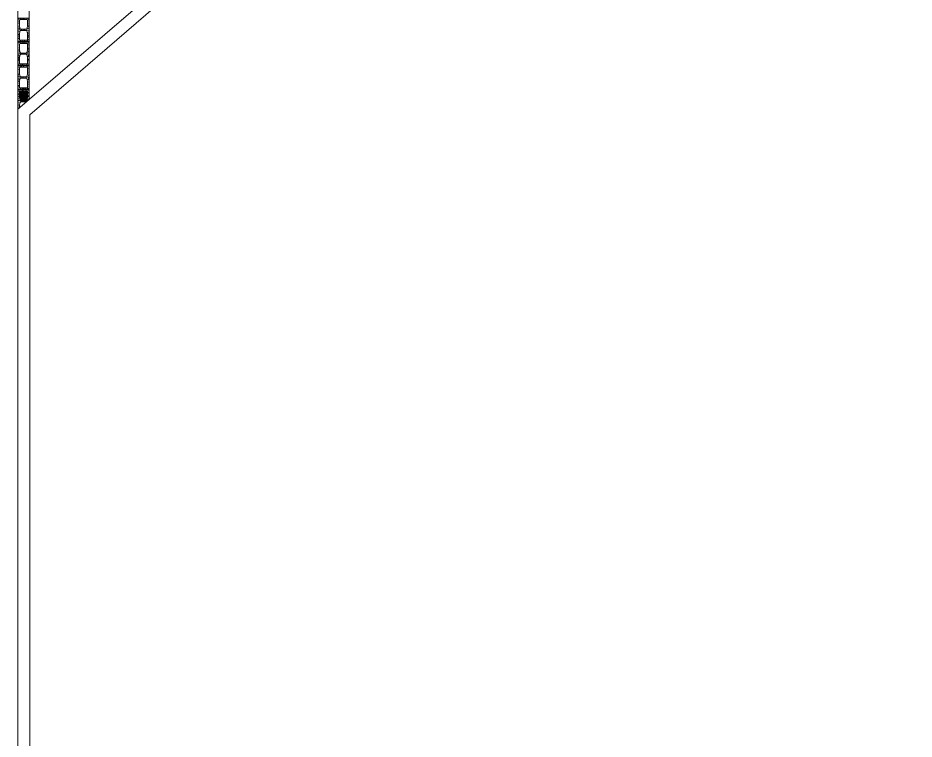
# Model space of a CAD drawing. Header units: millimetres. Extents: x 64 to 283, y 16 to 153.
# Drawn here: x 267.47 to 282.51, y 84.7 to 96.8 of the extents above; entities that cross this region are included whole.
import ezdxf

# ---------------------------------------------------------------- set-up
doc = ezdxf.new("R2010")
doc.units = ezdxf.units.MM
doc.linetypes.add('CONTIN', pattern=[0])
for name, color, linetype, lineweight in [('__VIGA_DE_FUNDACION', 3, 'CONTIN', 0), ('HATCH_1', 253, 'Continuous', 0), ('MAMP_BLOQUE_HORMIGON_BLOQU', 67, 'Continuous', 0), ('MURO', 3, 'Continuous', 0)]:
    doc.layers.add(name, color=color, linetype=linetype, lineweight=lineweight)

# ---------------------------------------------------------------- blocks, each defined once
blk = doc.blocks.new('A$C2D8E3321')
at = {"layer": 'MAMP_BLOQUE_HORMIGON_BLOQU', "linetype": 'Continuous'}
h = blk.add_hatch(dxfattribs=at)
h.set_pattern_fill('AR-CONC', color=253, scale=0.2, style=0)
h.set_pattern_definition([(50, (-279883.144, 27804.65), (36.4369338, -3.187817), [3.81, -41.91]), (355, (-279883.144, 27804.65), (-7.0486843, 38.211369), [3.048, -33.528117]), (100.451445, (-279880.108, 27804.384), (29.3882494, 35.0235504), [3.238002, -35.618049]), (46.1842, (-279883.144, 27814.81), (54.215808, -8.4084656), [5.715, -62.865]), (96.635558, (-279878.626, 27814.11), (47.480827, 49.485225), [4.857005, -53.427122]), (351.184151, (-279883.144, 27814.81), (47.480827, 49.485225), [4.571993, -50.291946]), (21, (-279878.064, 27812.27), (30.3228783, -20.4530396), [3.81, -41.91]), (326, (-279878.064, 27812.27), (12.3604057, 36.837593), [3.048, -33.528]), (71.451445, (-279875.537, 27810.566), (42.683284, 16.3845538), [3.238002, -35.6179875]), (37.5, (-279883.144, 27804.65), (0.61772065, 16.9110078), [0, -33.1216, 0, -34.036, 0, -33.655]), (7.5, (-279883.144, 27804.65), (13.3639325, 20.036115), [0, -19.4056, 0, -32.3596, 0, -12.827]), (327.5, (-279894.472, 27804.65), (27.11811903, -1.1457488), [0, -12.7, 0, -39.624, 0, -52.578]), (317.5, (-279899.552, 27804.65), (29.6258363, 5.0852982), [0, -16.51, 0, -26.3144, 0, -37.338])])
h.paths.add_polyline_path([(0, 190), (0, 0), (390, 0), (390, 190)])
h.paths.add_polyline_path([(214, 150), (256, 163), (356, 163, -0.414214), (368, 151), (368, 39, -0.414214), (356, 27), (256, 27), (214, 39, -0.315202), (206, 51), (206, 139, -0.315202)], flags=16)
h.paths.add_polyline_path([(184, 139), (184, 51, -0.315202), (176, 39), (134, 27), (34, 27, -0.414214), (22, 39), (22, 151, -0.414214), (34, 163), (134, 163), (176, 150, -0.315202)], flags=16)
for p, q in [((390, 190), (0, 190)), ((0, 190), (0, 0)), ((22, 151), (22, 39)), ((34, 163), (134, 163)), ((176, 150), (134, 163)), ((214, 150), (256, 163)), ((356, 163), (256, 163)), ((368, 151), (368, 39)), ((390, 190), (390, 0)), ((34, 27), (134, 27)), ((176, 39), (134, 27)), ((184, 139), (184, 51)), ((206, 139), (206, 51)), ((214, 39), (256, 27)), ((356, 27), (256, 27)), ((390, 0), (0, 0))]:
    blk.add_line(p, q)
for centre, start, end in [((34, 151), 90, 180), ((356, 151), 0, 90), ((34, 39), 180, 270), ((172, 139), 0, 69.9797), ((172, 51), 290.0203, 0), ((218, 139), 110.0203, 180), ((218, 51), 180, 249.9797), ((356, 39), 270, 0)]:
    blk.add_arc(centre, 12, start, end)

msp = doc.modelspace()

# ---------------------------------------------------------------- hatches: boundary and pattern name
at = {"layer": 'HATCH_1', "linetype": 'Continuous'}
h = msp.add_hatch(dxfattribs=at)
h.set_pattern_fill('LINE', color=40, scale=0.1, angle=45)
h.set_pattern_definition([(45, (255.414306, 175.074734), (-0.0088388348, 0.0088388348), [])])
h.paths.add_polyline_path([(267.609, 95.412, 0.346235), (267.62, 95.422), (267.633, 95.462), (267.633, 95.562, 0.414214), (267.621, 95.574), (267.509, 95.574, 0.414214), (267.497, 95.562), (267.497, 95.462), (267.51, 95.42, 0.315202), (267.521, 95.412)])
at = {"layer": 'MAMP_BLOQUE_HORMIGON_BLOQU', "linetype": 'Continuous'}
h = msp.add_hatch(dxfattribs=at)
h.set_pattern_fill('AR-CONC', color=253, scale=0.0002, angle=90, style=0)
h.set_pattern_definition([(140, (239.856227, -184.213105), (0.003187817, 0.0364369338), [0.00381, -0.04191]), (85, (239.856227, -184.213105), (-0.038211369, -0.0070486843), [0.003048, -0.033528117]), (190.451445, (239.856493, -184.210068), (-0.0350235504, 0.0293882494), [0.003238002, -0.035618049]), (136.1842, (239.846067, -184.213105), (0.0084084656, 0.054215808), [0.005715, -0.062865]), (186.635558, (239.84677, -184.208587), (-0.049485225, 0.047480827), [0.004857005, -0.053427122]), (81.184151, (239.846067, -184.213105), (-0.049485225, 0.047480827), [0.004571993, -0.050291946]), (111, (239.848607, -184.208025), (0.0204530396, 0.0303228783), [0.00381, -0.04191]), (56, (239.848607, -184.208025), (-0.036837593, 0.0123604057), [0.003048, -0.033528]), (161.451445, (239.85031, -184.205498), (-0.0163845538, 0.042683284), [0.003238002, -0.0356179875]), (127.5, (239.856227, -184.213105), (-0.0169110078, 0.00061772065), [0, -0.0331216, 0, -0.034036, 0, -0.033655]), (97.5, (239.856227, -184.213105), (-0.020036115, 0.0133639325), [0, -0.0194056, 0, -0.0323596, 0, -0.012827]), (57.5, (239.856227, -184.224433), (0.0011457488, 0.02711811903), [0, -0.0127, 0, -0.039624, 0, -0.052578]), (47.5, (239.856227, -184.229513), (-0.0050852982, 0.0296258363), [0, -0.01651, 0, -0.0263144, 0, -0.037338])])
h.paths.add_polyline_path([(267.522, 95.413), (267.61, 95.413, 0.315202), (267.622, 95.421), (267.634, 95.463), (267.634, 95.563, 0.414214), (267.622, 95.575), (267.51, 95.575, 0.414214), (267.498, 95.563), (267.498, 95.463), (267.511, 95.421, 0.315202)], flags=16)
h.paths.add_polyline_path([(267.471, 95.269), (267.661, 95.433), (267.661, 95.597), (267.471, 95.597)])
edge = h.paths.add_edge_path()
edge.add_line((267.498, 95.293), (267.612, 95.391))
edge.add_arc((267.61, 95.379), 0.012, 83.1969, 90)
edge.add_line((267.61, 95.391), (267.522, 95.391))
edge.add_arc((267.522, 95.379), 0.012, 90, 159.9797)
edge.add_line((267.511, 95.383), (267.498, 95.341))
edge.add_line((267.498, 95.341), (267.498, 95.293))

# ---------------------------------------------------------------- linework, layer by layer
at = {"layer": '__VIGA_DE_FUNDACION'}
for p, q in [((267.471, 95.269, 1.064), (282.227, 107.986, 1.064)), ((267.671, 95.178, 1.064), (282.505, 107.962, 1.064)), ((267.471, 51.313, 1.064), (267.471, 95.269, 1.064)), ((267.671, 51.25, 1.064), (267.671, 95.178, 1.064))]:
    msp.add_line(p, q, dxfattribs=at)
at = {"layer": 'MAMP_BLOQUE_HORMIGON_BLOQU'}
for p, q in [((267.471, 95.269, 1.064), (267.471, 95.597, 1.064)), ((267.471, 95.597, 1.064), (267.661, 95.597, 1.064)), ((267.498, 95.563, 1.064), (267.498, 95.463, 1.064)), ((267.51, 95.575, 1.064), (267.622, 95.575, 1.064)), ((267.634, 95.563, 1.064), (267.634, 95.463, 1.064)), ((267.661, 95.433, 1.064), (267.661, 95.597, 1.064)), ((267.511, 95.421, 1.064), (267.498, 95.463, 1.064)), ((267.511, 95.383, 1.064), (267.498, 95.341, 1.064)), ((267.498, 95.293, 1.064), (267.498, 95.341, 1.064)), ((267.522, 95.413, 1.064), (267.61, 95.413, 1.064)), ((267.522, 95.391, 1.064), (267.61, 95.391, 1.064)), ((267.622, 95.421, 1.064), (267.634, 95.463, 1.064))]:
    msp.add_line(p, q, dxfattribs=at)
for centre, start, end in [((267.51, 95.563, 1.064), 90, 180), ((267.622, 95.563, 1.064), 0, 90), ((267.522, 95.425, 1.064), 200.0203, 270), ((267.522, 95.379, 1.064), 90, 159.9797), ((267.61, 95.425, 1.064), 270, 339.9797), ((267.61, 95.379, 1.064), 83.1969, 90)]:
    msp.add_arc(centre, 0.012, start, end, dxfattribs=at)
at = {"layer": 'MURO', "elevation": 1.064}
msp.add_lwpolyline([(267.471, 95.269), (267.471, 101.597), (267.661, 101.597), (267.661, 95.433), (267.471, 95.269)], dxfattribs=at)

# ---------------------------------------------------------------- block references
at = {"layer": 'MAMP_BLOQUE_HORMIGON_BLOQU', "color": 251, "xscale": 0.001, "yscale": 0.001, "zscale": 0.001, "rotation": 270}
for p in [(267.471, 96.797, 1.064), (267.471, 96.397, 1.064), (267.471, 95.997, 1.064)]:
    msp.add_blockref('A$C2D8E3321', p, dxfattribs=at)

doc.saveas('drawing.dxf')
